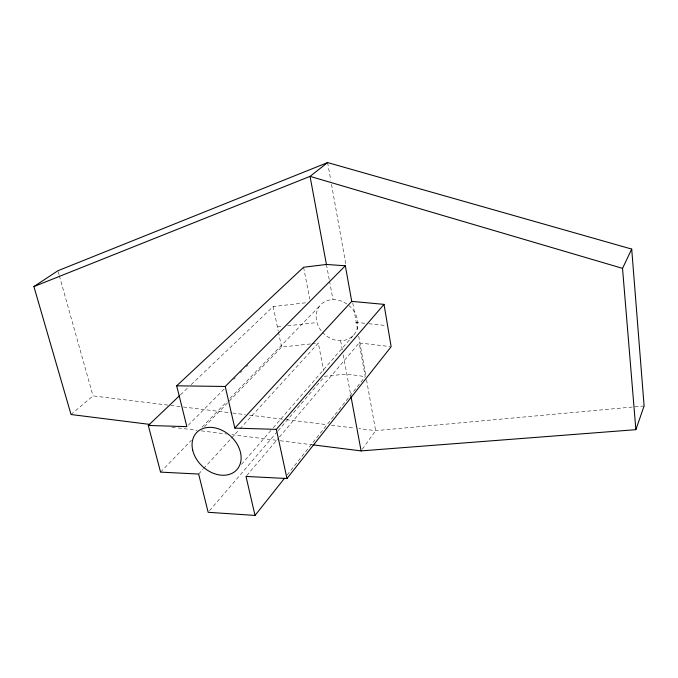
<?xml version="1.0" encoding="UTF-8"?>
<svg xmlns="http://www.w3.org/2000/svg" width="678" height="678" viewBox="0 0 678 678"><rect width="100%" height="100%" fill="white"/><g stroke="black" fill="none" stroke-linecap="round" stroke-linejoin="round"><path stroke-width="0.51" stroke-dasharray="3.39 2.54" d="M362.306 449.209L375.637 430.649L366.137 377.654M287.167 474.939L365.23 376.629L359.179 342.924L390.113 346.602M246.699 475.642L278.734 437.835M279.421 437.03L359.179 342.924M209.527 510.704L277.429 431.488M278.107 430.691L324.745 376.273L346.805 374.044L365.23 376.629M241.478 464.362L272.548 428.555M273.234 427.759L354.018 334.652M198.646 474.049L202.917 469.371M203.629 468.591L230.698 438.98M231.41 438.2L239.241 429.623M239.953 428.843L318.313 343.11L323.745 371.095M160.567 472.125L191.366 440.293M204.57 426.648L281.573 347.06L310.965 343.899M202.112 427.106L227.088 401.376M230.02 398.342L319.635 305.998M188.34 425.14L224.799 388.418M233.732 379.426L235.224 377.926M240.427 372.68L241.919 371.188M246.385 366.688L247.868 365.188M180.475 394.816L188.128 387.528M191.196 384.604L273.166 306.549L307.278 302.6M71.037 414.521L93.022 395.893L169.712 405.325M277.395 326.949L282.531 326.381M287.667 325.804L314.372 322.821M312.016 343.788L318.313 343.11M644.1 405.969L375.637 430.649L358.823 428.581M355.484 322.296L367.917 323.618M368.959 323.728L386.579 325.593M170.763 405.452L182.323 406.876M183.374 407.003L231.698 412.944M232.749 413.072L245.36 414.622M249.563 415.139L285.277 419.538M286.328 419.665L327.305 424.708M331.508 425.225L354.619 428.064M171.924 427.174L177.178 427.835M178.229 427.962L197.154 430.335M201.358 430.861L226.579 434.03M231.834 434.683L279.124 440.615M280.175 440.751L311.702 444.7M58.232 271.742L59.088 274.793M59.367 275.81L93.022 395.893M273.166 306.549L278.234 330.974M278.438 331.983L281.573 347.06M303.591 267.259L309.778 299.151M326.432 264.454L329.313 279.972M329.508 281.006L332.974 299.625M340.61 340.712L342.297 349.806M343.238 354.857L350.67 394.816M327.61 162.576L330.771 180.238M331.517 184.399L346.034 265.445M352.738 302.846L357.95 331.94M358.696 336.093L365.951 376.621M348.738 305.431A22.391 18.848 42.5 0 1 353.069 335.712A22.391 18.848 42.5 0 1 322.381 332.195M321.152 330.72A22.391 18.848 42.5 0 1 320.838 304.634A22.391 18.848 42.5 0 1 347.178 304.227"/><path stroke-width="1.02" d="M312.753 444.836L361.094 450.895L635.871 429.666L644.1 405.969L631.71 249.08L327.61 162.576L57.944 270.725L33.9 286.565L71.037 414.521L149.855 424.411M635.871 429.666L622.531 268.361L631.71 249.08M179.704 395.545L148.296 425.462L160.567 472.125L198.646 474.049L208.154 512.305L255.021 515.424L246.012 476.448L286.972 478.515L391.147 346.721L384.019 304.363L351.729 301.371L234.842 428.106L225.223 386.468L345.339 265.784L351.729 301.371M255.021 515.424L284.54 478.244M234.842 428.106L276.361 429.386L384.019 304.363M148.296 425.462L186.848 426.64L176.695 385.816L303.591 267.259L326.432 264.454L345.339 265.784M327.61 162.576L310.049 176.365L33.9 286.565M176.695 385.816L225.223 386.468M622.531 268.361L310.049 176.365L326.432 264.454M276.361 429.386L286.972 478.515M350.865 395.859L361.094 450.895M192.671 450.031A27.366 20.654 42.5 0 0 233.249 472.668A27.366 20.654 42.5 0 0 223.842 431.233A27.366 20.654 42.5 0 0 192.671 450.031"/></g></svg>
